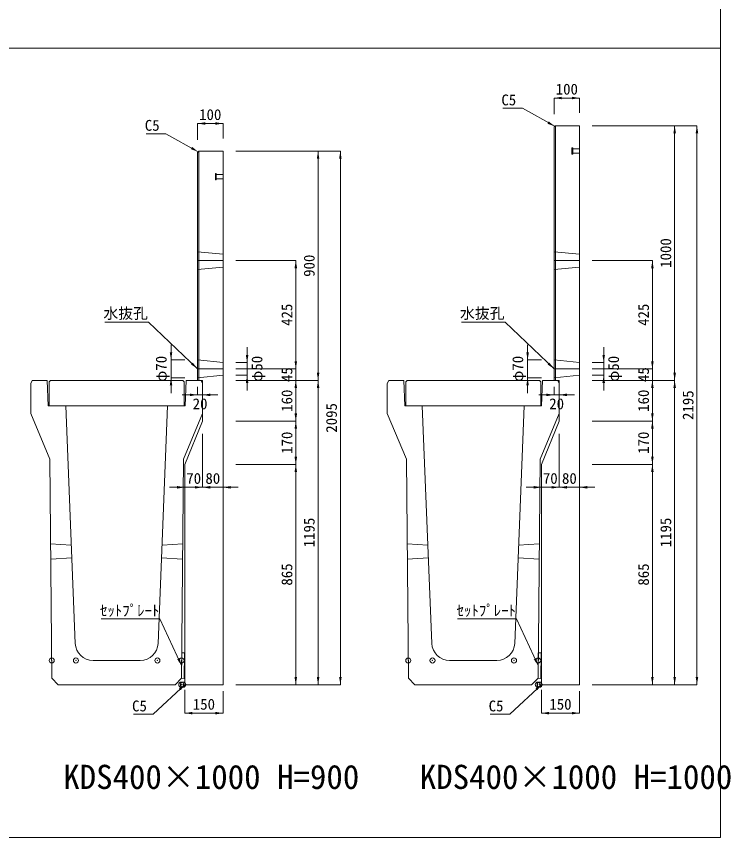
# Model space of a CAD drawing. Units: millimetres at full size, sheet at 1:40. Extents: x 172874 to 199766, y 869448 to 902797.
# Drawn here: x 182510 to 185314, y 869448 to 872673 of the extents above; entities that cross this region are included whole.
import ezdxf
from ezdxf.enums import TextEntityAlignment as Align

# ---------------------------------------------------------------- set-up
doc = ezdxf.new("R2010")
doc.units = ezdxf.units.MM
doc.header["$LTSCALE"] = 40
doc.header["$PDMODE"] = 32
doc.header["$PDSIZE"] = 20
doc.linetypes.add('DASHED', pattern=[7.5, 6, -1.5])
doc.linetypes.add('USER3', pattern=[1.35, 0.75, -0.6])
for name, color, linetype, lineweight in [('セットプレート', 3, 'Continuous', 13), ('パネックスKDS', 2, 'Continuous', 13), ('図枠', 5, 'Continuous', 13), ('寸法線', 7, 'Continuous', 13), ('引出線', 4, 'Continuous', 13), ('本体', 2, 'Continuous', 13), ('補助線', 8, 'Continuous', 13), ('ｲﾝｻｰﾄ', 3, 'USER3', 5)]:
    doc.layers.add(name, color=color, linetype=linetype, lineweight=lineweight)
doc.layers.add('文字', color=7, linetype='Continuous')
doc.styles.add('ＭＳ ゴシック', font='')
doc.styles.get('ＭＳ ゴシック').set_extended_font_data('MS Gothic')

# ---------------------------------------------------------------- blocks, each defined once
blk = doc.blocks.new('filled_arrow')
at = {"color": 0, "linetype": 'Continuous', "lineweight": -2}
blk.add_solid([(7.5, 1.25), (0, 0), (7.5, -1.25)], dxfattribs=at)

msp = doc.modelspace()

# ---------------------------------------------------------------- linework, layer by layer
at = {"layer": 'セットプレート'}
for points in [[(183158.13, 870073.73), (183169.13, 870073.62), (183170.08, 870173.62), (183159.08, 870173.72)], [(184558.13, 870073.73), (184569.13, 870073.62), (184570.08, 870173.62), (184559.08, 870173.72)]]:
    msp.add_lwpolyline(points, close=True, dxfattribs=at)
at = {"layer": 'パネックスKDS'}
for p, q in [((184621.29, 872238.73), (184626.29, 872243.73)), ((184621.29, 871243.73), (184621.29, 872238.73)), ((184626.29, 872243.73), (184721.29, 872243.73)), ((184721.29, 870048.73), (184721.29, 872243.73)), ((183221.29, 872138.73), (183226.29, 872143.73)), ((183221.29, 871243.73), (183221.29, 872138.73)), ((183226.29, 872143.73), (183321.29, 872143.73)), ((183321.29, 870048.73), (183321.29, 872143.73)), ((183221.29, 871243.73), (183241.29, 871243.73)), ((183241.29, 871083.73), (183241.29, 871243.73)), ((184621.29, 871243.73), (184641.29, 871243.73)), ((184641.29, 871083.73), (184641.29, 871243.73)), ((183241.29, 871083.73), (183171.29, 870913.73)), ((184641.29, 871083.73), (184571.29, 870913.73)), ((183171.29, 870053.73), (183171.29, 870913.73)), ((184571.29, 870053.73), (184571.29, 870913.73)), ((183171.29, 870053.73), (183176.29, 870048.73)), ((183176.29, 870048.73), (183321.29, 870048.73)), ((184571.29, 870053.73), (184576.29, 870048.73)), ((184576.29, 870048.73), (184721.29, 870048.73))]:
    msp.add_line(p, q, dxfattribs=at)
at = {"layer": 'パネックスKDS', "lineweight": 5}
for p, q in [((184626.29, 871243.73), (184626.29, 872243.73)), ((183226.29, 871243.73), (183226.29, 872143.73))]:
    msp.add_line(p, q, dxfattribs=at)
at = {"layer": 'パネックスKDS', "linetype": 'DASHED', "lineweight": 9}
for p, q in [((183221.29, 871748.73), (183321.29, 871738.73)), ((184621.29, 871748.73), (184721.29, 871738.73)), ((183221.29, 871678.73), (183321.29, 871688.73)), ((184621.29, 871678.73), (184721.29, 871688.73)), ((183221.29, 871323.73), (183321.29, 871313.73)), ((184621.29, 871323.73), (184721.29, 871313.73)), ((183221.29, 871253.73), (183321.29, 871263.73)), ((184621.29, 871253.73), (184721.29, 871263.73))]:
    msp.add_line(p, q, dxfattribs=at)
at = {"layer": '図枠'}
for p, q in [((185274.21, 884548.33), (185274.21, 869448.33)), ((172874.21, 872548.33), (185274.21, 872548.33)), ((172874.21, 872548.33), (185274.21, 872548.33)), ((172874.21, 869448.33), (185274.21, 869448.33))]:
    msp.add_line(p, q, dxfattribs=at)
at = {"layer": '寸法線'}
for p, q in [((184621.29, 872352.28), (184721.29, 872352.28)), ((184621.29, 872288.73), (184621.29, 872352.28)), ((184721.29, 872293.73), (184721.29, 872352.28)), ((183221.29, 872252.28), (183321.29, 872252.28)), ((183221.29, 872188.73), (183221.29, 872252.28)), ((183321.29, 872193.73), (183321.29, 872252.28)), ((184771.29, 872243.73), (185182.13, 872243.73)), ((184771.29, 872243.73), (185094.63, 872243.73)), ((185094.63, 871243.73), (185094.63, 872243.73)), ((185182.13, 870048.73), (185182.13, 872243.73)), ((183371.29, 872143.73), (183782.13, 872143.73)), ((183371.29, 872143.73), (183694.63, 872143.73)), ((183694.63, 871243.73), (183694.63, 872143.73)), ((183782.13, 870048.73), (183782.13, 872143.73)), ((183371.29, 871713.73), (183607.13, 871713.73)), ((183607.13, 871288.73), (183607.13, 871713.73)), ((184771.29, 871713.73), (185007.13, 871713.73)), ((185007.13, 871288.73), (185007.13, 871713.73)), ((183117.22, 871383.73), (183117.22, 871193.73)), ((183415.96, 871373.73), (183415.96, 871203.73)), ((184517.22, 871383.73), (184517.22, 871193.73)), ((184815.96, 871373.73), (184815.96, 871203.73)), ((183607.13, 871348.73), (183607.13, 871183.73)), ((185007.13, 871348.73), (185007.13, 871183.73)), ((183171.29, 871323.73), (183117.22, 871323.73)), ((183371.29, 871313.73), (183415.96, 871313.73)), ((184571.29, 871323.73), (184517.22, 871323.73)), ((184771.29, 871313.73), (184815.96, 871313.73)), ((183371.29, 871288.73), (183607.13, 871288.73)), ((183371.29, 871288.73), (183607.13, 871288.73)), ((184771.29, 871288.73), (185007.13, 871288.73)), ((184771.29, 871288.73), (185007.13, 871288.73)), ((183171.29, 871253.73), (183117.22, 871253.73)), ((183371.29, 871263.73), (183415.96, 871263.73)), ((183371.29, 871243.73), (183694.63, 871243.73)), ((183371.29, 871243.73), (183607.13, 871243.73)), ((183371.29, 871243.73), (183694.63, 871243.73)), ((183371.29, 871243.73), (183607.13, 871243.73)), ((183607.13, 871243.73), (183607.13, 871083.73)), ((183694.63, 871243.73), (183694.63, 870048.73)), ((184571.29, 871253.73), (184517.22, 871253.73)), ((184771.29, 871263.73), (184815.96, 871263.73)), ((184771.29, 871243.73), (185094.63, 871243.73)), ((184771.29, 871243.73), (185007.13, 871243.73)), ((184771.29, 871243.73), (185094.63, 871243.73)), ((184771.29, 871243.73), (185007.13, 871243.73)), ((185007.13, 871243.73), (185007.13, 871083.73)), ((185094.63, 871243.73), (185094.63, 870048.73)), ((183221.29, 871218.73), (183221.29, 871186.65)), ((183241.29, 871218.73), (183241.29, 871186.65)), ((184621.29, 871218.73), (184621.29, 871186.65)), ((184641.29, 871218.73), (184641.29, 871186.65)), ((183161.29, 871186.65), (183301.29, 871186.65)), ((184561.29, 871186.65), (184701.29, 871186.65)), ((183371.29, 871083.73), (183607.13, 871083.73)), ((183371.29, 871083.73), (183607.13, 871083.73)), ((183607.13, 871083.73), (183607.13, 870913.73)), ((184771.29, 871083.73), (185007.13, 871083.73)), ((184771.29, 871083.73), (185007.13, 871083.73)), ((185007.13, 871083.73), (185007.13, 870913.73)), ((183241.29, 871033.73), (183241.29, 870823.73)), ((183241.29, 871033.73), (183241.29, 870823.73)), ((183321.29, 871033.73), (183321.29, 870823.73)), ((184641.29, 871033.73), (184641.29, 870823.73)), ((184641.29, 871033.73), (184641.29, 870823.73)), ((184721.29, 871033.73), (184721.29, 870823.73)), ((183371.29, 870913.73), (183607.13, 870913.73)), ((183371.29, 870913.73), (183607.13, 870913.73)), ((183607.13, 870913.73), (183607.13, 870048.73)), ((184771.29, 870913.73), (185007.13, 870913.73)), ((184771.29, 870913.73), (185007.13, 870913.73)), ((185007.13, 870913.73), (185007.13, 870048.73)), ((183171.29, 870861.99), (183171.29, 870823.73)), ((184571.29, 870861.99), (184571.29, 870823.73)), ((183301.29, 870823.73), (183111.29, 870823.73)), ((183181.29, 870823.73), (183381.29, 870823.73)), ((184701.29, 870823.73), (184511.29, 870823.73)), ((184581.29, 870823.73), (184781.29, 870823.73)), ((183371.29, 870048.73), (183782.13, 870048.73)), ((183371.29, 870048.73), (183694.63, 870048.73)), ((183371.29, 870048.73), (183607.13, 870048.73)), ((184771.29, 870048.73), (185182.13, 870048.73)), ((184771.29, 870048.73), (185094.63, 870048.73)), ((184771.29, 870048.73), (185007.13, 870048.73)), ((183171.29, 870028.73), (183171.29, 869936.93)), ((183321.29, 870023.73), (183321.29, 869936.93)), ((184571.29, 870028.73), (184571.29, 869936.93)), ((184721.29, 870023.73), (184721.29, 869936.93)), ((183171.29, 869936.93), (183321.29, 869936.93)), ((184571.29, 869936.93), (184721.29, 869936.93))]:
    msp.add_line(p, q, dxfattribs=at)
at = {"layer": '引出線'}
for points in [[(184623.79, 872241.23), (184497.42, 872312.31), (184419.65, 872312.31)], [(183223.79, 872141.23), (183097.42, 872212.31), (183019.65, 872212.31)], [(183221.29, 871288.73), (183028.83, 871472.18), (182857.09, 871472.18)], [(184621.29, 871288.73), (184428.83, 871472.18), (184257.09, 871472.18)], [(183158.6, 870123.73), (183073.76, 870307.19), (182842.4, 870307.19)], [(184558.6, 870123.73), (184473.76, 870307.19), (184242.4, 870307.19)], [(183173.79, 870051.23), (183047.42, 869932.58), (182969.65, 869932.58)], [(184573.79, 870051.23), (184447.42, 869932.58), (184369.65, 869932.58)]]:
    msp.add_lwpolyline(points, dxfattribs=at)
at = {"layer": '本体'}
for p, q in [((182572.29, 871243.73), (182566.29, 871231.73)), ((182572.29, 871243.73), (182631.29, 871243.73)), ((182631.29, 871243.73), (182635.29, 871143.73)), ((183176.29, 871243.73), (183172.29, 871143.73)), ((183176.29, 871243.73), (183235.29, 871243.73)), ((183235.29, 871243.73), (183241.29, 871231.73)), ((183972.29, 871243.73), (183966.29, 871231.73)), ((183972.29, 871243.73), (184031.29, 871243.73)), ((184031.29, 871243.73), (184035.29, 871143.73)), ((184576.29, 871243.73), (184572.29, 871143.73)), ((184576.29, 871243.73), (184635.29, 871243.73)), ((184635.29, 871243.73), (184641.29, 871231.73)), ((182566.29, 871231.73), (182566.29, 871113.73)), ((183241.29, 871231.73), (183241.29, 871113.73)), ((183966.29, 871231.73), (183966.29, 871113.73)), ((184641.29, 871231.73), (184641.29, 871113.73)), ((182635.29, 871143.73), (182703.79, 871143.73)), ((182703.79, 871143.73), (182741.1, 870210.93)), ((183103.79, 871143.73), (183066.48, 870210.93)), ((183103.79, 871143.73), (183172.29, 871143.73)), ((184035.29, 871143.73), (184103.79, 871143.73)), ((184103.79, 871143.73), (184141.1, 870210.93)), ((184503.79, 871143.73), (184466.48, 870210.93)), ((184503.79, 871143.73), (184572.29, 871143.73)), ((182566.29, 871113.73), (182641.29, 870933.73)), ((183241.29, 871113.73), (183166.29, 870933.73)), ((183966.29, 871113.73), (184041.29, 870933.73)), ((184641.29, 871113.73), (184566.29, 870933.73)), ((182641.29, 870933.73), (182649.46, 870073.73)), ((183166.29, 870933.73), (183158.13, 870073.73)), ((184041.29, 870933.73), (184049.46, 870073.73)), ((184566.29, 870933.73), (184558.13, 870073.73)), ((182644.44, 870601.73), (182725.67, 870596.73)), ((183081.91, 870596.73), (183163.14, 870601.73)), ((184044.44, 870601.73), (184125.67, 870596.73)), ((184481.91, 870596.73), (184563.14, 870601.73)), ((182727.67, 870546.73), (182645.01, 870541.73)), ((183079.91, 870546.73), (183162.57, 870541.73)), ((184127.67, 870546.73), (184045.01, 870541.73)), ((184479.91, 870546.73), (184562.57, 870541.73)), ((182811.05, 870143.73), (182996.54, 870143.73)), ((184211.05, 870143.73), (184396.54, 870143.73)), ((182674.69, 870048.73), (182649.46, 870073.73)), ((182674.69, 870048.73), (183132.89, 870048.73)), ((183132.89, 870048.73), (183158.13, 870073.73)), ((184074.69, 870048.73), (184049.46, 870073.73)), ((184074.69, 870048.73), (184532.89, 870048.73)), ((184532.89, 870048.73), (184558.13, 870073.73))]:
    msp.add_line(p, q, dxfattribs=at)
at = {"layer": '本体', "lineweight": 20}
for points in [[(182638.79, 871237.73), (182643.79, 871243.73), (183163.79, 871243.73), (183168.79, 871237.73), (183168.79, 871143.73), (182638.79, 871143.73)], [(184038.79, 871237.73), (184043.79, 871243.73), (184563.79, 871243.73), (184568.79, 871237.73), (184568.79, 871143.73), (184038.79, 871143.73)]]:
    msp.add_lwpolyline(points, close=True, dxfattribs=at)
at = {"layer": '本体'}
for centre, start, end in [((182811.05, 870213.73), 182.29061, 270), ((182996.54, 870213.73), 270, 357.70939), ((184211.05, 870213.73), 182.29061, 270), ((184396.54, 870213.73), 270, 357.70939)]:
    msp.add_arc(centre, 70, start, end, dxfattribs=at)
at = {"layer": '補助線'}
for p, q in [((183221.29, 871713.73), (183321.29, 871713.73)), ((184621.29, 871713.73), (184721.29, 871713.73)), ((183221.29, 871288.73), (183321.29, 871288.73)), ((184621.29, 871288.73), (184721.29, 871288.73))]:
    msp.add_line(p, q, dxfattribs=at)
for p in [(182648.79, 870143.73), (182743.79, 870143.73), (183063.79, 870143.73), (183158.79, 870143.73), (184048.79, 870143.73), (184143.79, 870143.73), (184463.79, 870143.73), (184558.79, 870143.73), (183157.29, 870048.73), (183164.29, 870048.73), (183164.29, 870048.73), (184557.29, 870048.73), (184564.29, 870048.73), (184564.29, 870048.73)]:
    msp.add_point(p, dxfattribs=at)
at = {"layer": 'ｲﾝｻｰﾄ'}
for p, q in [((184691.29, 872156.23), (184691.29, 872131.23)), ((184694.29, 872156.23), (184691.29, 872156.23)), ((184694.29, 872131.23), (184694.29, 872156.23)), ((184721.29, 872152.23), (184694.29, 872152.23)), ((184691.29, 872131.23), (184694.29, 872131.23)), ((184694.29, 872135.23), (184721.29, 872135.23)), ((183291.29, 872056.23), (183291.29, 872031.23)), ((183294.29, 872056.23), (183291.29, 872056.23)), ((183294.29, 872031.23), (183294.29, 872056.23)), ((183321.29, 872052.23), (183294.29, 872052.23)), ((183291.29, 872031.23), (183294.29, 872031.23)), ((183294.29, 872035.23), (183321.29, 872035.23))]:
    msp.add_line(p, q, dxfattribs=at)

# ---------------------------------------------------------------- block references
at = {"layer": '寸法線', "xscale": 4, "yscale": 4}
for p in [(184621.29, 872352.28), (183221.29, 872252.28), (183241.29, 871186.65), (184641.29, 871186.65), (183241.29, 870823.73), (183321.29, 870823.73), (184641.29, 870823.73), (184721.29, 870823.73), (183171.29, 869936.93), (184571.29, 869936.93)]:
    msp.add_blockref('filled_arrow', p, dxfattribs=at)
for p, rotation in [((184721.29, 872352.28), 180), ((183321.29, 872252.28), 180), ((185094.63, 872243.73), 270), ((185182.13, 872243.73), 270), ((183694.63, 872143.73), 270), ((183782.13, 872143.73), 270), ((183607.13, 871713.73), 270), ((185007.13, 871713.73), 270), ((183117.22, 871323.73), 90), ((183415.96, 871313.73), 90), ((184517.22, 871323.73), 90), ((184815.96, 871313.73), 90), ((183607.13, 871288.73), 90), ((183607.13, 871288.73), 90), ((185007.13, 871288.73), 90), ((185007.13, 871288.73), 90), ((183694.63, 871243.73), 90), ((185094.63, 871243.73), 90), ((183117.22, 871253.73), 270), ((183415.96, 871263.73), 270), ((183607.13, 871243.73), 270), ((183607.13, 871243.73), 270), ((183694.63, 871243.73), 270), ((184517.22, 871253.73), 270), ((184815.96, 871263.73), 270), ((185007.13, 871243.73), 270), ((185007.13, 871243.73), 270), ((185094.63, 871243.73), 270), ((183221.29, 871186.65), 180), ((184621.29, 871186.65), 180), ((183607.13, 871083.73), 90), ((185007.13, 871083.73), 90), ((183607.13, 871083.73), 270), ((185007.13, 871083.73), 270), ((183607.13, 870913.73), 90), ((183607.13, 870913.73), 270), ((185007.13, 870913.73), 90), ((185007.13, 870913.73), 270), ((183171.29, 870823.73), 180), ((183241.29, 870823.73), 180), ((184571.29, 870823.73), 180), ((184641.29, 870823.73), 180), ((183607.13, 870048.73), 90), ((183694.63, 870048.73), 90), ((183782.13, 870048.73), 90), ((185007.13, 870048.73), 90), ((185094.63, 870048.73), 90), ((185182.13, 870048.73), 90), ((183321.29, 869936.93), 180), ((184721.29, 869936.93), 180)]:
    msp.add_blockref('filled_arrow', p, dxfattribs=dict(at, rotation=rotation))
at = {"layer": '引出線', "xscale": 4, "yscale": 4}
for p, rotation in [((184623.79, 872241.23), 150.6), ((183223.79, 872141.23), 150.6), ((183221.29, 871288.73), 136.4), ((184621.29, 871288.73), 136.4), ((183158.6, 870123.73), 114.8), ((184558.6, 870123.73), 114.8), ((183173.79, 870051.23), 223.2), ((184573.79, 870051.23), 223.2)]:
    msp.add_blockref('filled_arrow', p, dxfattribs=dict(at, rotation=rotation))

# ---------------------------------------------------------------- texts
at = {"layer": '寸法線', "style": 'ＭＳ ゴシック'}
for s, p in [('100', (184671.29, 872387.28)), ('100', (183271.29, 872287.28)), ('20', (183231.29, 871151.65)), ('20', (184631.29, 871151.65)), ('70', (183206.29, 870858.73)), ('80', (183281.29, 870858.73)), ('70', (184606.29, 870858.73)), ('80', (184681.29, 870858.73)), ('150', (183246.29, 869971.93)), ('150', (184646.29, 869971.93))]:
    msp.add_text(s, height=42.72, dxfattribs=at).set_placement(p, align=Align.MIDDLE_CENTER)
for s, p in [('1000', (185059.63, 871743.73)), ('900', (183659.63, 871693.73)), ('425', (183572.13, 871501.23)), ('425', (184972.13, 871501.23)), ('φ70', (183078.56, 871288.73)), ('φ50', (183454.62, 871288.73)), ('φ70', (184478.56, 871288.73)), ('φ50', (184854.62, 871288.73)), ('45', (183572.13, 871266.23)), ('45', (184972.13, 871266.23)), ('160', (183572.13, 871163.73)), ('160', (184972.13, 871163.73)), ('2195', (185147.13, 871146.23)), ('2095', (183747.13, 871096.23)), ('170', (183572.13, 870998.73)), ('170', (184972.13, 870998.73)), ('1195', (183659.63, 870646.23)), ('1195', (185059.63, 870646.23)), ('865', (183572.13, 870481.23)), ('865', (184972.13, 870481.23))]:
    msp.add_text(s, height=42.72, rotation=90, dxfattribs=at).set_placement(p, align=Align.MIDDLE_CENTER)
at = {"layer": '引出線', "style": 'ＭＳ ゴシック'}
for s, p in [('C5', (184472.42, 872366.31)), ('C5', (183072.42, 872266.31)), ('水抜孔', (183026.58, 871528.46)), ('水抜孔', (184426.58, 871528.46)), ('ｾｯﾄﾌﾟﾚｰﾄ', (183071.51, 870361.19)), ('ｾｯﾄﾌﾟﾚｰﾄ', (184471.51, 870361.19)), ('C5', (183022.42, 869986.58)), ('C5', (184422.42, 869986.58))]:
    msp.add_text(s, height=42.72, dxfattribs=at).set_placement(p, align=Align.TOP_RIGHT)
at = {"layer": '文字', "style": 'ＭＳ ゴシック'}
for s, p in [('KDS400×1000 H=900', (182693.87, 869610.66)), ('KDS400×1000 H=1000', (184093.87, 869610.66))]:
    msp.add_text(s, height=94.94, dxfattribs=at).set_placement(p, align=Align.BOTTOM_LEFT)

doc.saveas('drawing.dxf')
